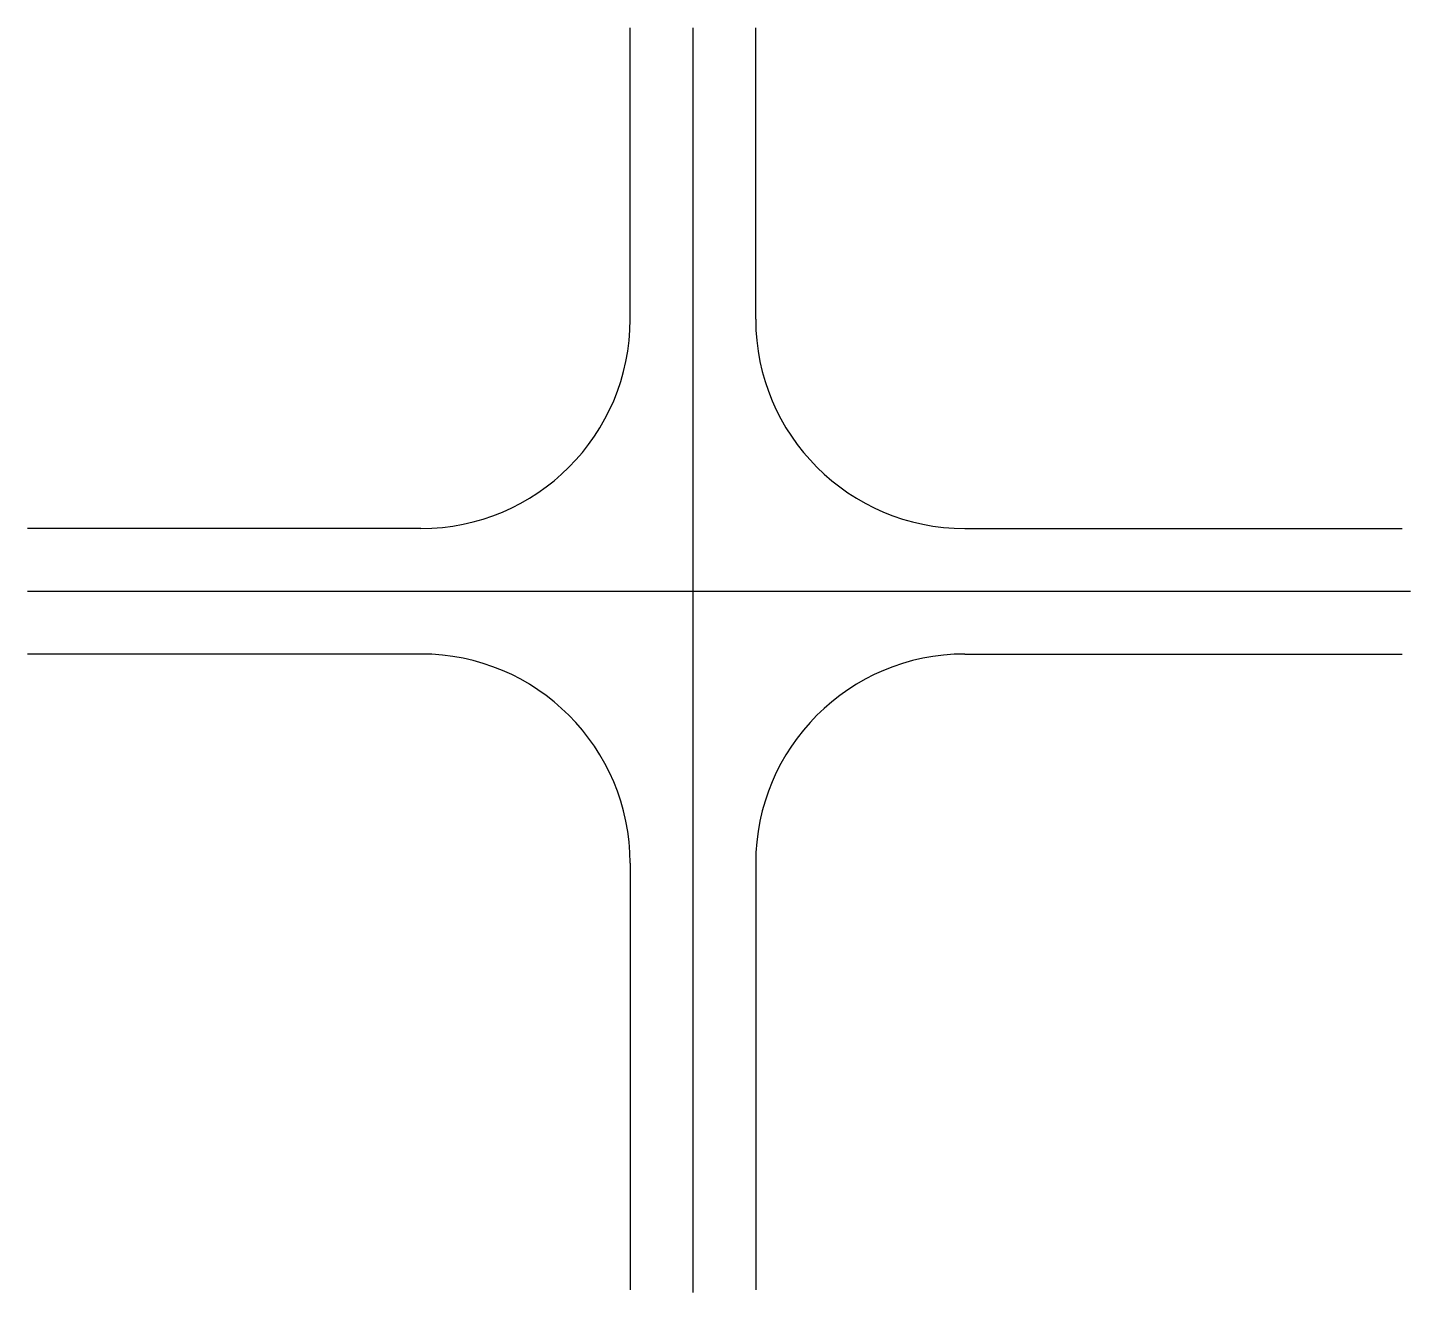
# Model space of a CAD drawing. Header units: millimetres. Extents: x 8.7 to 74.8, y 10.1 to 70.5.
import ezdxf

# ---------------------------------------------------------------- set-up
doc = ezdxf.new("R2010")
doc.units = ezdxf.units.MM
doc.header["$MEASUREMENT"] = 0
doc.layers.get('0').update_dxf_attribs({"true_color": 0xc2ced6})

msp = doc.modelspace()

# ---------------------------------------------------------------- linework, layer by layer
for p, q in [((37.503, 56.581), (37.503, 70.519)), ((40.503, 70.519), (40.503, 10.071)), ((43.503, 56.581), (43.503, 70.519)), ((14.373, 46.581), (8.698, 46.581)), ((27.503, 46.581), (14.373, 46.581)), ((53.503, 46.581), (64.516, 46.581)), ((64.516, 46.581), (70.638, 46.581)), ((70.638, 46.581), (74.417, 46.581)), ((8.698, 43.581), (74.801, 43.581)), ((14.373, 40.581), (8.698, 40.581)), ((27.503, 40.581), (14.373, 40.581)), ((53.503, 40.581), (64.516, 40.581)), ((64.516, 40.581), (70.638, 40.581)), ((70.638, 40.581), (74.417, 40.581)), ((37.503, 30.581), (37.503, 15.443)), ((43.503, 30.581), (43.503, 15.443)), ((37.503, 15.443), (37.503, 10.197)), ((43.503, 15.443), (43.503, 10.197))]:
    msp.add_line(p, q)
for centre, start, end in [((27.503, 56.581), 270, 0), ((53.503, 56.581), 180, 270), ((27.503, 30.581), 0, 90), ((53.503, 30.581), 90, 180)]:
    msp.add_arc(centre, 10, start, end)

doc.saveas('drawing.dxf')
